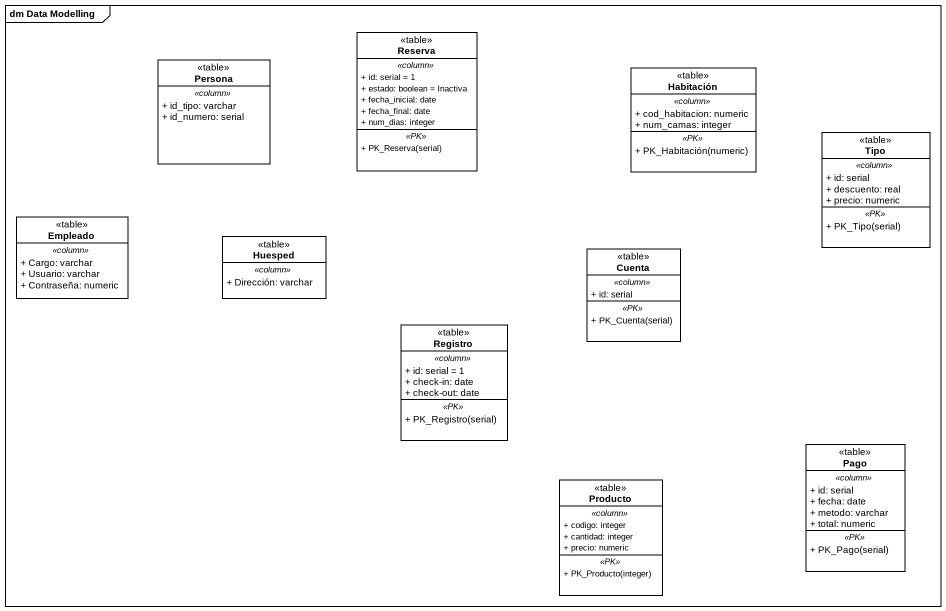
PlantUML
@startuml
mainframe dm Data Modelling
hide circle
hide empty members
skinparam classAttributeIconSize 0
class Reserva <<table>> {
  .. <<column>> ..
  + id: serial = 1
  + estado: boolean = Inactiva
  + fecha_inicial: date
  + fecha_final: date
  + num_dias: integer
  .. <<PK>> ..
  + PK_Reserva(serial)
}
class Persona <<table>> {
  .. <<column>> ..
  + id_tipo: varchar
  + id_numero: serial
}
class Habitación <<table>> {
  .. <<column>> ..
  + cod_habitacion: numeric
  + num_camas: integer
  .. <<PK>> ..
  + PK_Habitación(numeric)
}
class Tipo <<table>> {
  .. <<column>> ..
  + id: serial
  + descuento: real
  + precio: numeric
  .. <<PK>> ..
  + PK_Tipo(serial)
}
class Empleado <<table>> {
  .. <<column>> ..
  + Cargo: varchar
  + Usuario: varchar
  + Contraseña: numeric
}
class Huesped <<table>> {
  .. <<column>> ..
  + Dirección: varchar
}
class Cuenta <<table>> {
  .. <<column>> ..
  + id: serial
  .. <<PK>> ..
  + PK_Cuenta(serial)
}
class Registro <<table>> {
  .. <<column>> ..
  + id: serial = 1
  + check-in: date
  + check-out: date
  .. <<PK>> ..
  + PK_Registro(serial)
}
class Pago <<table>> {
  .. <<column>> ..
  + id: serial
  + fecha: date
  + metodo: varchar
  + total: numeric
  .. <<PK>> ..
  + PK_Pago(serial)
}
class Producto <<table>> {
  .. <<column>> ..
  + codigo: integer
  + cantidad: integer
  + precio: numeric
  .. <<PK>> ..
  + PK_Producto(integer)
}
@enduml
